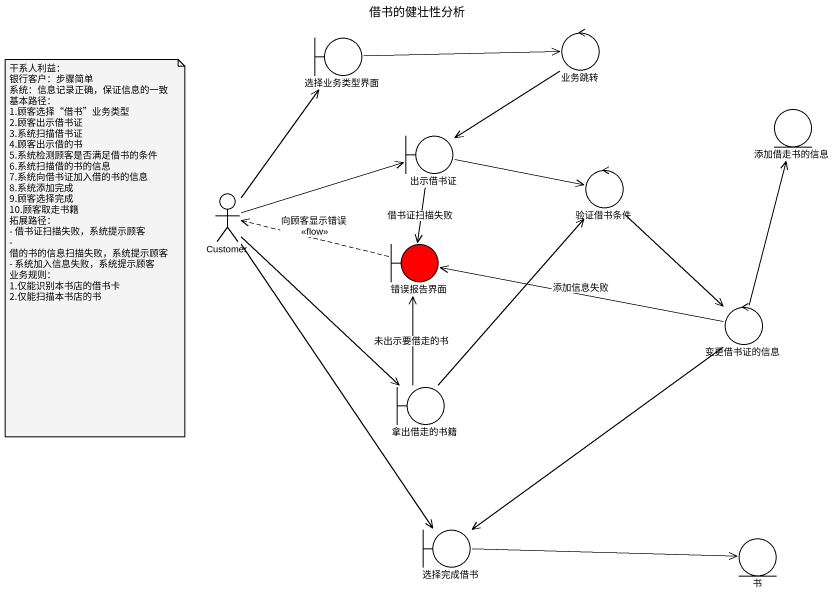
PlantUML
@startuml
title 借书的健壮性分析
boundary 选择业务类型界面
control 业务跳转
entity 添加借走书的信息
boundary 出示借书证
actor Customer
control 验证借书条件
boundary 错误报告界面 #FF0000
control 变更借书证的信息
boundary 拿出借走的书籍
boundary 选择完成借书
entity 书
选择业务类型界面 -right-> 业务跳转
业务跳转 --> 出示借书证
出示借书证 -right-> 验证借书条件
出示借书证 --> 错误报告界面 : 借书证扫描失败
Customer -up-> 选择业务类型界面
Customer -right-> 出示借书证
Customer --> 拿出借走的书籍
Customer --> 选择完成借书
验证借书条件 --> 变更借书证的信息
错误报告界面 .left.> Customer : 向顾客显示错误\n<<flow>>
变更借书证的信息 -up-> 添加借走书的信息
变更借书证的信息 -left-> 错误报告界面 : 添加信息失败
变更借书证的信息 --> 选择完成借书
拿出借走的书籍 -up-> 验证借书条件
拿出借走的书籍 -up-> 错误报告界面 : 未出示要借走的书
选择完成借书 -right-> 书
note as N1
  干系人利益：
  银行客户：步骤简单
  系统：信息记录正确，保证信息的一致
  基本路径：
  1.顾客选择“借书”业务类型
  2.顾客出示借书证
  3.系统扫描借书证
  4.顾客出示借的书
  5.系统检测顾客是否满足借书的条件
  6.系统扫描借的书的信息
  7.系统向借书证加入借的书的信息
  8.系统添加完成
  9.顾客选择完成
  10.顾客取走书籍
  拓展路径：
  - 借书证扫描失败，系统提示顾客
  - 借的书的信息扫描失败，系统提示顾客
  - 系统加入信息失败，系统提示顾客
  业务规则：
  1.仅能识别本书店的借书卡
  2.仅能扫描本书店的书
end note
@enduml
